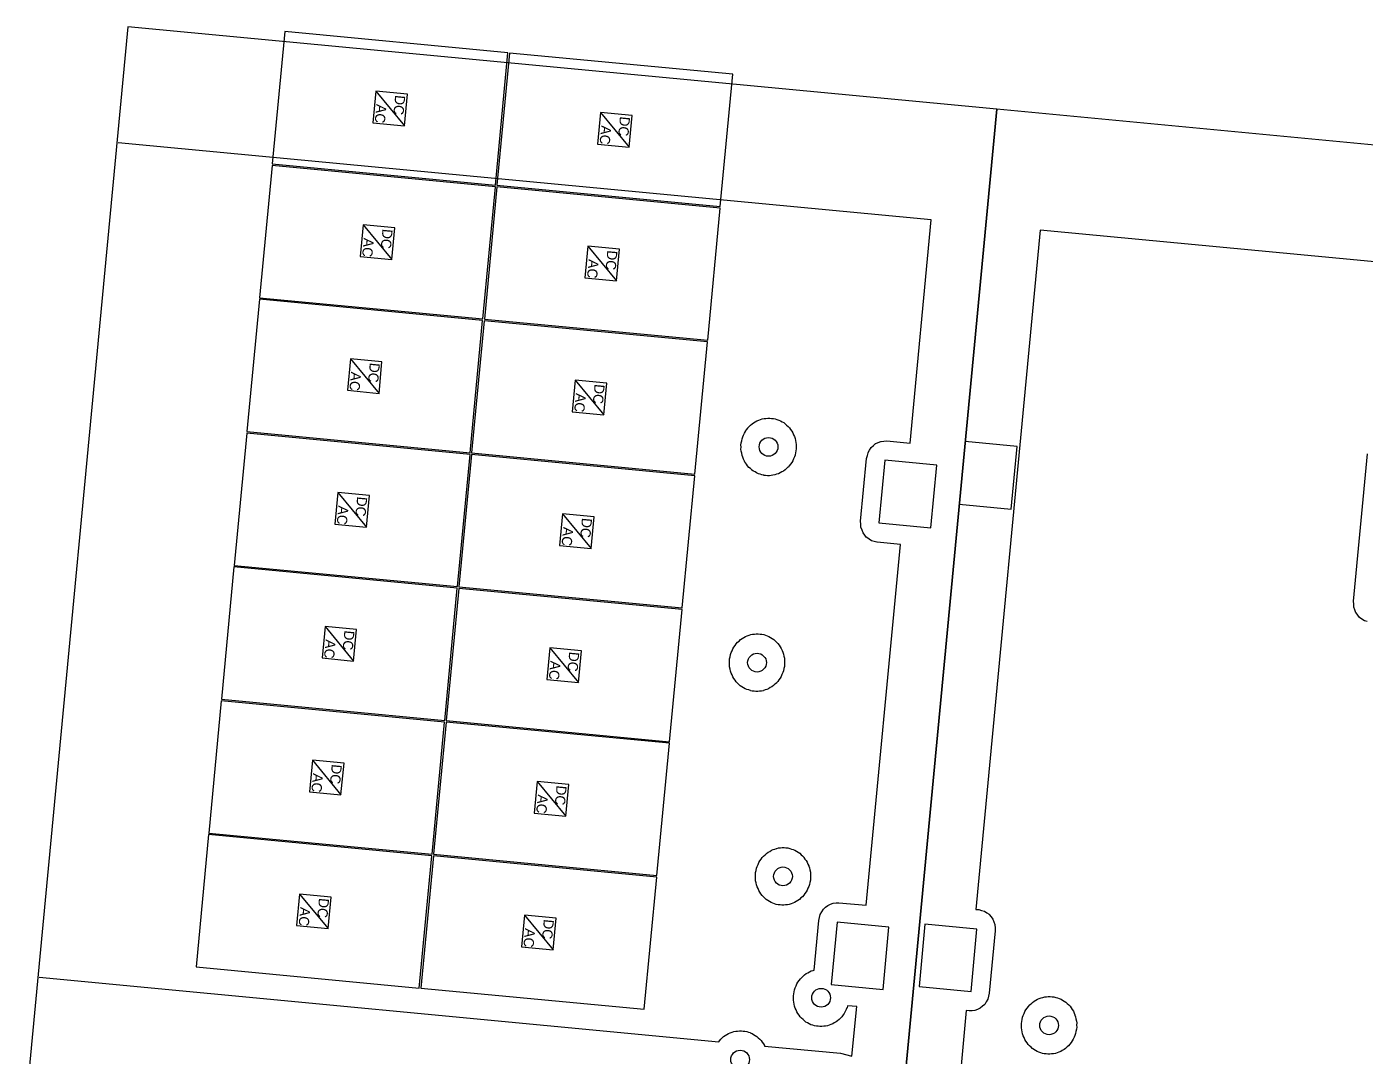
# Model space of a CAD drawing. Header units: feet. Extents: x -51 to 65, y -36 to 34.
# Drawn here: x -15.47 to 19.12, y 7.08 to 33.68 of the extents above; entities that cross this region are included whole.
import ezdxf

# ---------------------------------------------------------------- set-up
doc = ezdxf.new("R2010")
doc.units = ezdxf.units.FT
for name, color, linetype in [('Buildings', 7, 'CONTINUOUS'), ('Modules', 7, 'CONTINUOUS'), ('Obstructions', 7, 'CONTINUOUS'), ('Setbacks', 7, 'CONTINUOUS')]:
    doc.layers.add(name, color=color, linetype=linetype)

msp = doc.modelspace()

# ---------------------------------------------------------------- linework, layer by layer
at = {"layer": 'Buildings', "color": 252}
for p, q in [((-12.861, 33.679), (-15.472, 6.157)), ((9.579, 31.55), (-12.861, 33.679)), ((9.579, 31.55), (6.51, -0.797)), ((6.51, -0.797), (9.579, 31.55)), ((32.019, 29.421), (9.579, 31.55))]:
    msp.add_line(p, q, dxfattribs=at)
at = {"layer": 'Modules', "color": 254}
for p, q in [((-8.811, 33.554), (-9.134, 30.14)), ((-3.044, 33.006), (-8.811, 33.554)), ((-3.367, 29.593), (-3.044, 33.006)), ((-3.004, 33.002), (-3.328, 29.589)), ((2.763, 32.455), (-3.004, 33.002)), ((2.439, 29.042), (2.763, 32.455)), ((-6.459, 32.02), (-6.536, 31.204)), ((-5.642, 31.943), (-6.459, 32.02)), ((-6.459, 32.02), (-5.719, 31.126)), ((-5.719, 31.126), (-5.642, 31.943)), ((-6.536, 31.204), (-5.719, 31.126)), ((-0.652, 31.469), (-0.73, 30.652)), ((0.164, 31.391), (-0.652, 31.469)), ((-0.652, 31.469), (0.087, 30.575)), ((0.087, 30.575), (0.164, 31.391)), ((-0.73, 30.652), (0.087, 30.575)), ((-9.137, 30.099), (-9.461, 26.685)), ((-3.37, 29.551), (-9.137, 30.099)), ((-9.134, 30.14), (-3.367, 29.593)), ((-3.694, 26.138), (-3.37, 29.551)), ((-3.331, 29.547), (-3.654, 26.134)), ((2.437, 29), (-3.331, 29.547)), ((-3.328, 29.589), (2.439, 29.042)), ((2.113, 25.587), (2.437, 29)), ((-6.785, 28.565), (-6.862, 27.749)), ((-5.968, 28.488), (-6.785, 28.565)), ((-6.785, 28.565), (-6.046, 27.671)), ((-6.046, 27.671), (-5.968, 28.488)), ((-6.862, 27.749), (-6.046, 27.671)), ((-0.978, 28.014), (-1.056, 27.197)), ((-0.162, 27.936), (-0.978, 28.014)), ((-0.978, 28.014), (-0.239, 27.12)), ((-0.239, 27.12), (-0.162, 27.936)), ((-1.056, 27.197), (-0.239, 27.12)), ((-9.466, 26.644), (-9.79, 23.23)), ((-3.699, 26.096), (-9.466, 26.644)), ((-9.461, 26.685), (-3.694, 26.138)), ((-4.023, 22.683), (-3.699, 26.096)), ((-3.66, 26.092), (-3.984, 22.679)), ((2.107, 25.545), (-3.66, 26.092)), ((-3.654, 26.134), (2.113, 25.587)), ((1.783, 22.132), (2.107, 25.545)), ((-7.114, 25.11), (-7.192, 24.294)), ((-6.298, 25.033), (-7.114, 25.11)), ((-7.114, 25.11), (-6.375, 24.216)), ((-6.375, 24.216), (-6.298, 25.033)), ((-7.192, 24.294), (-6.375, 24.216)), ((-1.308, 24.559), (-1.385, 23.742)), ((-0.491, 24.481), (-1.308, 24.559)), ((-1.308, 24.559), (-0.569, 23.665)), ((-0.569, 23.665), (-0.491, 24.481)), ((-1.385, 23.742), (-0.569, 23.665)), ((-9.792, 23.189), (-10.116, 19.775)), ((-4.025, 22.641), (-9.792, 23.189)), ((-9.79, 23.23), (-4.023, 22.683)), ((-4.349, 19.228), (-4.025, 22.641)), ((-3.986, 22.637), (-4.31, 19.224)), ((1.781, 22.09), (-3.986, 22.637)), ((-3.984, 22.679), (1.783, 22.132)), ((1.457, 18.677), (1.781, 22.09)), ((-7.44, 21.655), (-7.518, 20.839)), ((-6.624, 21.578), (-7.44, 21.655)), ((-7.44, 21.655), (-6.701, 20.761)), ((-6.701, 20.761), (-6.624, 21.578)), ((-1.634, 21.104), (-1.711, 20.287)), ((-0.817, 21.026), (-1.634, 21.104)), ((-1.634, 21.104), (-0.895, 20.21)), ((-7.518, 20.839), (-6.701, 20.761)), ((-0.895, 20.21), (-0.817, 21.026)), ((-1.711, 20.287), (-0.895, 20.21)), ((-10.122, 19.734), (-10.445, 16.32)), ((-4.355, 19.186), (-10.122, 19.734)), ((-10.116, 19.775), (-4.349, 19.228)), ((-4.678, 15.773), (-4.355, 19.186)), ((-4.315, 19.182), (-4.639, 15.769)), ((1.452, 18.635), (-4.315, 19.182)), ((-4.31, 19.224), (1.457, 18.677)), ((1.128, 15.222), (1.452, 18.635)), ((-7.77, 18.2), (-7.847, 17.384)), ((-6.953, 18.123), (-7.77, 18.2)), ((-7.77, 18.2), (-7.031, 17.306)), ((-7.031, 17.306), (-6.953, 18.123)), ((-1.963, 17.649), (-2.041, 16.832)), ((-1.147, 17.571), (-1.963, 17.649)), ((-1.963, 17.649), (-1.224, 16.755)), ((-7.847, 17.384), (-7.031, 17.306)), ((-1.224, 16.755), (-1.147, 17.571)), ((-2.041, 16.832), (-1.224, 16.755)), ((-10.448, 16.279), (-10.772, 12.865)), ((-4.681, 15.731), (-10.448, 16.279)), ((-10.445, 16.32), (-4.678, 15.773)), ((-5.005, 12.318), (-4.681, 15.731)), ((-4.642, 15.731), (-4.965, 12.318)), ((1.125, 15.184), (-4.642, 15.731)), ((-4.639, 15.769), (1.128, 15.222)), ((0.802, 11.77), (1.125, 15.184)), ((-8.096, 14.745), (-8.173, 13.929)), ((-7.279, 14.668), (-8.096, 14.745)), ((-8.096, 14.745), (-7.357, 13.851)), ((-7.357, 13.851), (-7.279, 14.668)), ((-2.289, 14.198), (-2.367, 13.381)), ((-1.473, 14.12), (-2.289, 14.198)), ((-2.289, 14.198), (-1.55, 13.304)), ((-8.173, 13.929), (-7.357, 13.851)), ((-1.55, 13.304), (-1.473, 14.12)), ((-2.367, 13.381), (-1.55, 13.304)), ((-10.777, 12.824), (-11.101, 9.41)), ((-5.01, 12.276), (-10.777, 12.824)), ((-10.772, 12.865), (-5.005, 12.318)), ((-5.334, 8.863), (-5.01, 12.276)), ((-4.971, 12.276), (-5.295, 8.863)), ((0.796, 11.729), (-4.971, 12.276)), ((-4.965, 12.318), (0.802, 11.77)), ((0.472, 8.315), (0.796, 11.729)), ((-8.425, 11.29), (-8.503, 10.474)), ((-7.609, 11.213), (-8.425, 11.29)), ((-8.425, 11.29), (-7.686, 10.396)), ((-7.686, 10.396), (-7.609, 11.213)), ((-2.619, 10.743), (-2.696, 9.926)), ((-1.802, 10.665), (-2.619, 10.743)), ((-2.619, 10.743), (-1.88, 9.849)), ((-8.503, 10.474), (-7.686, 10.396)), ((-1.88, 9.849), (-1.802, 10.665)), ((-2.696, 9.926), (-1.88, 9.849)), ((-11.101, 9.41), (-5.334, 8.863)), ((-5.295, 8.863), (0.472, 8.315))]:
    msp.add_line(p, q, dxfattribs=at)
at = {"layer": 'Obstructions', "color": 252}
for p, q in [((8.766, 22.969), (8.612, 21.354)), ((10.107, 22.841), (8.766, 22.969)), ((9.955, 21.227), (10.107, 22.841)), ((6.689, 22.487), (6.535, 20.872)), ((8.029, 22.359), (6.689, 22.487)), ((7.878, 20.745), (8.029, 22.359)), ((8.612, 21.354), (9.955, 21.227)), ((6.535, 20.872), (7.878, 20.745)), ((5.454, 10.566), (5.299, 8.952)), ((6.794, 10.438), (5.454, 10.566)), ((6.643, 8.824), (6.794, 10.438)), ((7.726, 10.515), (7.572, 8.9)), ((9.069, 10.387), (7.726, 10.515)), ((8.915, 8.773), (9.069, 10.387)), ((5.299, 8.952), (6.643, 8.824)), ((7.572, 8.9), (8.915, 8.773))]:
    msp.add_line(p, q, dxfattribs=at)
for centre in [(3.685, 22.834), (3.388, 17.264), (4.058, 11.746), (5.043, 8.612), (10.931, 7.9), (2.951, 7.016)]:
    msp.add_circle(centre, 0.242, dxfattribs=at)
at = {"layer": 'Setbacks', "color": 2}
for p, q in [((7.889, 28.694), (-13.112, 30.686)), ((7.342, 22.93), (7.889, 28.694)), ((10.702, 28.427), (9.039, 10.895)), ((31.703, 26.435), (10.702, 28.427)), ((3.386, 23.507), (3.432, 23.528)), ((3.432, 23.528), (3.433, 23.528)), ((3.433, 23.528), (3.478, 23.54)), ((3.478, 23.54), (3.522, 23.557)), ((3.522, 23.557), (3.523, 23.557)), ((3.523, 23.557), (3.572, 23.568)), ((3.572, 23.568), (3.573, 23.568)), ((3.573, 23.568), (3.619, 23.57)), ((3.619, 23.57), (3.665, 23.577)), ((3.665, 23.577), (3.666, 23.578)), ((3.666, 23.578), (3.716, 23.578)), ((3.716, 23.578), (3.717, 23.577)), ((3.717, 23.577), (3.762, 23.57)), ((3.762, 23.57), (3.808, 23.568)), ((3.808, 23.568), (3.809, 23.568)), ((3.809, 23.568), (3.858, 23.557)), ((3.858, 23.557), (3.859, 23.557)), ((3.859, 23.557), (3.902, 23.54)), ((3.902, 23.54), (3.947, 23.528)), ((3.947, 23.528), (3.948, 23.528)), ((3.948, 23.528), (3.994, 23.508)), ((3.041, 23.14), (3.061, 23.191)), ((3.061, 23.192), (3.087, 23.235)), ((3.061, 23.191), (3.061, 23.192)), ((3.087, 23.236), (3.12, 23.277)), ((3.087, 23.235), (3.087, 23.236)), ((3.12, 23.277), (3.149, 23.321)), ((3.149, 23.322), (3.183, 23.359)), ((3.149, 23.321), (3.149, 23.322)), ((3.183, 23.359), (3.184, 23.359)), ((3.184, 23.359), (3.223, 23.391)), ((3.223, 23.391), (3.259, 23.427)), ((3.259, 23.428), (3.3, 23.458)), ((3.259, 23.427), (3.259, 23.428)), ((3.3, 23.458), (3.301, 23.458)), ((3.301, 23.458), (3.344, 23.48)), ((3.344, 23.48), (3.385, 23.507)), ((3.385, 23.507), (3.386, 23.507)), ((3.994, 23.508), (3.994, 23.507)), ((3.994, 23.507), (4.034, 23.481)), ((4.034, 23.481), (4.076, 23.46)), ((4.076, 23.46), (4.077, 23.46)), ((4.077, 23.46), (4.118, 23.43)), ((4.118, 23.43), (4.118, 23.43)), ((4.118, 23.43), (4.153, 23.395)), ((4.153, 23.395), (4.191, 23.364)), ((4.191, 23.364), (4.191, 23.364)), ((4.191, 23.364), (4.225, 23.326)), ((4.225, 23.326), (4.226, 23.326)), ((4.226, 23.326), (4.253, 23.283)), ((4.253, 23.283), (4.285, 23.243)), ((4.285, 23.243), (4.286, 23.243)), ((4.286, 23.243), (4.311, 23.199)), ((4.311, 23.199), (4.311, 23.198)), ((4.311, 23.198), (4.33, 23.149)), ((2.973, 22.884), (2.978, 22.934)), ((2.973, 22.883), (2.973, 22.884)), ((2.975, 22.828), (2.973, 22.883)), ((2.978, 22.935), (2.992, 22.988)), ((2.978, 22.934), (2.978, 22.935)), ((2.992, 22.988), (3.001, 23.043)), ((3.001, 23.043), (3.017, 23.091)), ((3.001, 23.043), (3.001, 23.043)), ((3.017, 23.092), (3.041, 23.14)), ((3.017, 23.091), (3.017, 23.092)), ((4.33, 23.149), (4.354, 23.102)), ((4.354, 23.102), (4.354, 23.101)), ((4.354, 23.101), (4.37, 23.053)), ((4.37, 23.053), (4.37, 23.053)), ((4.37, 23.053), (4.379, 22.999)), ((4.379, 22.999), (4.393, 22.946)), ((4.393, 22.946), (4.393, 22.946)), ((4.393, 22.946), (4.398, 22.895)), ((4.398, 22.895), (4.396, 22.839)), ((4.396, 22.839), (4.398, 22.784)), ((4.398, 22.895), (4.398, 22.895)), ((6.337, 22.818), (6.394, 22.868)), ((6.394, 22.868), (6.45, 22.918)), ((6.45, 22.918), (6.451, 22.918)), ((6.451, 22.918), (6.452, 22.919)), ((6.451, 22.918), (6.451, 22.918)), ((6.451, 22.918), (6.451, 22.918)), ((6.452, 22.919), (6.52, 22.948)), ((6.52, 22.948), (6.588, 22.977)), ((6.588, 22.977), (6.589, 22.977)), ((6.589, 22.977), (6.589, 22.977)), ((6.589, 22.977), (6.589, 22.977)), ((6.589, 22.977), (6.59, 22.977)), ((6.59, 22.977), (6.663, 22.982)), ((6.663, 22.982), (6.736, 22.988)), ((6.736, 22.988), (6.737, 22.988)), ((6.737, 22.988), (7.342, 22.93)), ((2.973, 22.773), (2.975, 22.828)), ((2.973, 22.772), (2.973, 22.773)), ((2.978, 22.722), (2.973, 22.772)), ((2.978, 22.721), (2.978, 22.722)), ((2.992, 22.669), (2.978, 22.721)), ((3.001, 22.615), (2.992, 22.669)), ((3.001, 22.614), (3.001, 22.615)), ((3.017, 22.566), (3.001, 22.614)), ((3.04, 22.518), (3.017, 22.566)), ((3.017, 22.566), (3.017, 22.566)), ((3.06, 22.469), (3.04, 22.518)), ((4.33, 22.527), (4.31, 22.476)), ((4.354, 22.575), (4.33, 22.527)), ((4.37, 22.624), (4.354, 22.576)), ((4.354, 22.576), (4.354, 22.575)), ((4.379, 22.679), (4.37, 22.625)), ((4.37, 22.625), (4.37, 22.624)), ((4.393, 22.733), (4.379, 22.679)), ((4.398, 22.784), (4.393, 22.733)), ((4.393, 22.733), (4.393, 22.733)), ((4.398, 22.784), (4.398, 22.784)), ((6.064, 20.918), (6.218, 22.532)), ((6.218, 22.532), (6.237, 22.608)), ((6.218, 22.532), (6.218, 22.532)), ((6.237, 22.608), (6.256, 22.684)), ((6.256, 22.685), (6.296, 22.751)), ((6.256, 22.684), (6.256, 22.685)), ((6.256, 22.684), (6.256, 22.684)), ((6.256, 22.684), (6.256, 22.684)), ((6.256, 22.684), (6.256, 22.684)), ((6.296, 22.751), (6.336, 22.817)), ((6.336, 22.817), (6.336, 22.818)), ((6.336, 22.818), (6.336, 22.818)), ((6.336, 22.818), (6.337, 22.818)), ((6.336, 22.817), (6.336, 22.817)), ((18.795, 18.85), (19.157, 22.652)), ((3.085, 22.425), (3.06, 22.469)), ((3.06, 22.469), (3.06, 22.469)), ((3.086, 22.424), (3.085, 22.425)), ((3.117, 22.385), (3.086, 22.424)), ((3.145, 22.342), (3.117, 22.385)), ((3.146, 22.341), (3.145, 22.342)), ((3.18, 22.304), (3.146, 22.341)), ((3.18, 22.303), (3.18, 22.304)), ((3.218, 22.273), (3.18, 22.303)), ((3.253, 22.238), (3.218, 22.273)), ((3.253, 22.237), (3.253, 22.238)), ((3.294, 22.208), (3.253, 22.237)), ((3.295, 22.207), (3.294, 22.208)), ((3.337, 22.186), (3.295, 22.207)), ((3.377, 22.16), (3.337, 22.186)), ((3.423, 22.139), (3.377, 22.16)), ((3.377, 22.16), (3.377, 22.16)), ((3.939, 22.14), (3.938, 22.14)), ((3.985, 22.16), (3.939, 22.14)), ((3.986, 22.161), (3.985, 22.16)), ((4.027, 22.187), (3.986, 22.161)), ((4.07, 22.209), (4.027, 22.187)), ((4.071, 22.21), (4.07, 22.209)), ((4.112, 22.239), (4.071, 22.21)), ((4.148, 22.276), (4.112, 22.24)), ((4.112, 22.24), (4.112, 22.239)), ((4.187, 22.308), (4.148, 22.276)), ((4.188, 22.308), (4.187, 22.308)), ((4.222, 22.346), (4.188, 22.308)), ((4.251, 22.39), (4.222, 22.346)), ((4.222, 22.346), (4.222, 22.346)), ((4.284, 22.431), (4.251, 22.39)), ((4.309, 22.476), (4.284, 22.432)), ((4.284, 22.432), (4.284, 22.431)), ((4.31, 22.476), (4.309, 22.476)), ((3.424, 22.139), (3.423, 22.139)), ((3.469, 22.127), (3.424, 22.139)), ((3.512, 22.11), (3.469, 22.127)), ((3.513, 22.11), (3.512, 22.11)), ((3.562, 22.1), (3.513, 22.11)), ((3.563, 22.099), (3.562, 22.1)), ((3.609, 22.097), (3.563, 22.099)), ((3.654, 22.09), (3.609, 22.097)), ((3.655, 22.09), (3.654, 22.09)), ((3.705, 22.09), (3.655, 22.09)), ((3.706, 22.09), (3.705, 22.09)), ((3.752, 22.098), (3.706, 22.09)), ((3.798, 22.1), (3.752, 22.098)), ((3.848, 22.11), (3.798, 22.1)), ((3.798, 22.1), (3.798, 22.1)), ((3.893, 22.128), (3.848, 22.11)), ((3.848, 22.11), (3.848, 22.11)), ((3.938, 22.14), (3.893, 22.128)), ((6.064, 20.917), (6.064, 20.918)), ((6.068, 20.839), (6.064, 20.917)), ((6.064, 20.917), (6.064, 20.917)), ((6.064, 20.917), (6.064, 20.917)), ((6.072, 20.761), (6.068, 20.839)), ((6.072, 20.76), (6.072, 20.761)), ((6.072, 20.761), (6.072, 20.761)), ((6.099, 20.687), (6.072, 20.76)), ((6.072, 20.76), (6.072, 20.76)), ((6.072, 20.76), (6.072, 20.76)), ((6.125, 20.615), (6.099, 20.687)), ((6.126, 20.614), (6.125, 20.615)), ((6.173, 20.554), (6.126, 20.614)), ((6.126, 20.614), (6.126, 20.614)), ((6.126, 20.614), (6.126, 20.614)), ((6.126, 20.614), (6.126, 20.614)), ((6.219, 20.494), (6.173, 20.554)), ((6.219, 20.493), (6.219, 20.494)), ((6.219, 20.494), (6.219, 20.494)), ((6.219, 20.494), (6.219, 20.494)), ((6.22, 20.493), (6.219, 20.493)), ((6.282, 20.452), (6.22, 20.493)), ((6.343, 20.41), (6.282, 20.452)), ((6.344, 20.41), (6.343, 20.41)), ((6.21, 10.999), (7.094, 20.314)), ((6.416, 20.39), (6.344, 20.41)), ((6.344, 20.41), (6.344, 20.41)), ((6.344, 20.41), (6.344, 20.41)), ((6.344, 20.41), (6.344, 20.41)), ((6.486, 20.372), (6.416, 20.39)), ((6.487, 20.371), (6.486, 20.372)), ((7.094, 20.314), (6.487, 20.371)), ((6.487, 20.371), (6.487, 20.371)), ((6.487, 20.371), (6.487, 20.371)), ((18.799, 18.772), (18.795, 18.85)), ((18.795, 18.85), (18.795, 18.85)), ((18.804, 18.694), (18.799, 18.772)), ((18.804, 18.693), (18.804, 18.694)), ((18.829, 18.623), (18.804, 18.693)), ((18.804, 18.693), (18.804, 18.693)), ((18.804, 18.693), (18.804, 18.693)), ((18.857, 18.548), (18.829, 18.623)), ((18.857, 18.547), (18.857, 18.548)), ((18.858, 18.547), (18.857, 18.547)), ((18.857, 18.547), (18.857, 18.547)), ((18.902, 18.489), (18.858, 18.547)), ((18.951, 18.427), (18.902, 18.489)), ((18.951, 18.426), (18.951, 18.427)), ((19.011, 18.386), (18.951, 18.426)), ((18.951, 18.426), (18.951, 18.426)), ((18.951, 18.426), (18.951, 18.426)), ((19.075, 18.343), (19.011, 18.386)), ((19.076, 18.343), (19.075, 18.343)), ((19.076, 18.342), (19.076, 18.343)), ((19.076, 18.343), (19.076, 18.343)), ((19.147, 18.324), (19.076, 18.342)), ((3.226, 17.988), (3.275, 17.998)), ((3.275, 17.998), (3.276, 17.998)), ((3.276, 17.998), (3.322, 18)), ((3.322, 18), (3.368, 18.008)), ((3.368, 18.008), (3.368, 18.008)), ((3.368, 18.008), (3.419, 18.008)), ((3.419, 18.008), (3.42, 18.008)), ((3.42, 18.008), (3.465, 18)), ((3.465, 18), (3.511, 17.998)), ((3.511, 17.998), (3.512, 17.998)), ((3.512, 17.998), (3.561, 17.988)), ((2.764, 17.622), (2.79, 17.666)), ((2.79, 17.666), (2.823, 17.707)), ((2.79, 17.666), (2.79, 17.666)), ((2.823, 17.707), (2.852, 17.751)), ((2.852, 17.752), (2.886, 17.79)), ((2.852, 17.751), (2.852, 17.752)), ((2.886, 17.79), (2.926, 17.822)), ((2.886, 17.79), (2.886, 17.79)), ((2.926, 17.822), (2.962, 17.858)), ((2.962, 17.858), (3.003, 17.888)), ((2.962, 17.858), (2.962, 17.858)), ((3.003, 17.888), (3.004, 17.888)), ((3.004, 17.888), (3.047, 17.91)), ((3.047, 17.91), (3.088, 17.937)), ((3.088, 17.937), (3.089, 17.937)), ((3.089, 17.937), (3.135, 17.958)), ((3.135, 17.958), (3.181, 17.97)), ((3.135, 17.958), (3.135, 17.958)), ((3.181, 17.97), (3.225, 17.987)), ((3.225, 17.987), (3.226, 17.988)), ((3.561, 17.988), (3.562, 17.987)), ((3.562, 17.987), (3.605, 17.97)), ((3.605, 17.97), (3.65, 17.959)), ((3.65, 17.959), (3.65, 17.959)), ((3.65, 17.959), (3.697, 17.938)), ((3.697, 17.938), (3.697, 17.938)), ((3.697, 17.938), (3.737, 17.912)), ((3.737, 17.912), (3.779, 17.89)), ((3.779, 17.89), (3.78, 17.89)), ((3.78, 17.89), (3.821, 17.86)), ((3.821, 17.86), (3.821, 17.86)), ((3.821, 17.86), (3.856, 17.825)), ((3.856, 17.825), (3.894, 17.794)), ((3.894, 17.794), (3.894, 17.794)), ((3.894, 17.794), (3.928, 17.756)), ((3.928, 17.756), (3.928, 17.756)), ((3.928, 17.756), (3.956, 17.713)), ((3.956, 17.713), (3.988, 17.673)), ((3.988, 17.673), (3.989, 17.673)), ((3.989, 17.673), (4.014, 17.629)), ((2.676, 17.314), (2.681, 17.364)), ((2.678, 17.258), (2.676, 17.314)), ((2.676, 17.314), (2.676, 17.314)), ((2.681, 17.365), (2.695, 17.418)), ((2.681, 17.364), (2.681, 17.365)), ((2.695, 17.418), (2.704, 17.473)), ((2.704, 17.474), (2.72, 17.522)), ((2.704, 17.473), (2.704, 17.474)), ((2.72, 17.522), (2.744, 17.571)), ((2.72, 17.522), (2.72, 17.522)), ((2.744, 17.571), (2.764, 17.621)), ((2.764, 17.621), (2.764, 17.622)), ((4.014, 17.629), (4.014, 17.629)), ((4.014, 17.629), (4.033, 17.579)), ((4.033, 17.579), (4.057, 17.532)), ((4.057, 17.532), (4.057, 17.532)), ((4.057, 17.532), (4.073, 17.483)), ((4.073, 17.483), (4.073, 17.483)), ((4.073, 17.483), (4.082, 17.429)), ((4.082, 17.429), (4.096, 17.376)), ((4.096, 17.376), (4.096, 17.376)), ((4.096, 17.376), (4.101, 17.326)), ((4.101, 17.325), (4.099, 17.27)), ((4.101, 17.326), (4.101, 17.325)), ((2.676, 17.203), (2.678, 17.258)), ((2.676, 17.202), (2.676, 17.203)), ((2.681, 17.152), (2.676, 17.202)), ((2.695, 17.099), (2.681, 17.152)), ((2.681, 17.152), (2.681, 17.152)), ((2.704, 17.045), (2.695, 17.099)), ((2.719, 16.996), (2.704, 17.045)), ((2.704, 17.045), (2.704, 17.045)), ((2.72, 16.996), (2.719, 16.996)), ((2.743, 16.949), (2.72, 16.996)), ((4.032, 16.957), (4.012, 16.907)), ((4.057, 17.006), (4.032, 16.957)), ((4.072, 17.054), (4.057, 17.006)), ((4.057, 17.006), (4.057, 17.006)), ((4.073, 17.055), (4.072, 17.054)), ((4.082, 17.11), (4.073, 17.055)), ((4.096, 17.163), (4.082, 17.11)), ((4.101, 17.214), (4.096, 17.164)), ((4.096, 17.164), (4.096, 17.163)), ((4.099, 17.27), (4.101, 17.214)), ((4.101, 17.214), (4.101, 17.214)), ((2.763, 16.899), (2.743, 16.949)), ((2.788, 16.855), (2.763, 16.899)), ((2.763, 16.899), (2.763, 16.899)), ((2.82, 16.815), (2.788, 16.855)), ((2.788, 16.855), (2.788, 16.855)), ((2.848, 16.772), (2.82, 16.815)), ((2.882, 16.734), (2.848, 16.772)), ((2.848, 16.772), (2.848, 16.772)), ((2.883, 16.734), (2.882, 16.734)), ((2.921, 16.703), (2.883, 16.734)), ((2.956, 16.668), (2.921, 16.703)), ((2.997, 16.638), (2.956, 16.668)), ((2.956, 16.668), (2.956, 16.668)), ((3.04, 16.616), (2.997, 16.638)), ((2.997, 16.638), (2.997, 16.638)), ((3.079, 16.59), (3.04, 16.616)), ((3.73, 16.618), (3.688, 16.591)), ((3.773, 16.64), (3.73, 16.618)), ((3.814, 16.67), (3.773, 16.64)), ((3.773, 16.64), (3.773, 16.64)), ((3.815, 16.67), (3.814, 16.67)), ((3.851, 16.706), (3.815, 16.67)), ((3.89, 16.738), (3.851, 16.706)), ((3.891, 16.739), (3.89, 16.738)), ((3.924, 16.776), (3.891, 16.739)), ((3.925, 16.777), (3.924, 16.776)), ((3.954, 16.821), (3.925, 16.777)), ((3.987, 16.862), (3.954, 16.821)), ((4.012, 16.906), (3.987, 16.862)), ((3.987, 16.862), (3.987, 16.862)), ((4.012, 16.907), (4.012, 16.906)), ((3.08, 16.59), (3.079, 16.59)), ((3.126, 16.569), (3.08, 16.59)), ((3.127, 16.569), (3.126, 16.569)), ((3.172, 16.558), (3.127, 16.569)), ((3.215, 16.541), (3.172, 16.558)), ((3.215, 16.54), (3.215, 16.541)), ((3.265, 16.53), (3.215, 16.54)), ((3.312, 16.528), (3.265, 16.53)), ((3.265, 16.53), (3.265, 16.53)), ((3.357, 16.52), (3.312, 16.528)), ((3.408, 16.52), (3.357, 16.52)), ((3.357, 16.52), (3.357, 16.52)), ((3.409, 16.52), (3.408, 16.52)), ((3.454, 16.528), (3.409, 16.52)), ((3.501, 16.53), (3.454, 16.528)), ((3.551, 16.54), (3.501, 16.53)), ((3.501, 16.53), (3.501, 16.53)), ((3.596, 16.558), (3.551, 16.541)), ((3.551, 16.541), (3.551, 16.54)), ((3.641, 16.57), (3.596, 16.558)), ((3.642, 16.57), (3.641, 16.57)), ((3.688, 16.591), (3.642, 16.57)), ((3.688, 16.591), (3.688, 16.591)), ((3.851, 12.452), (3.895, 12.469)), ((3.895, 12.469), (3.896, 12.469)), ((3.896, 12.469), (3.945, 12.48)), ((3.945, 12.48), (3.946, 12.48)), ((3.946, 12.48), (3.992, 12.482)), ((3.992, 12.482), (4.038, 12.489)), ((4.038, 12.489), (4.039, 12.489)), ((4.039, 12.489), (4.089, 12.489)), ((4.089, 12.489), (4.09, 12.489)), ((4.09, 12.489), (4.135, 12.482)), ((4.135, 12.482), (4.181, 12.48)), ((4.181, 12.48), (4.182, 12.48)), ((4.182, 12.48), (4.231, 12.469)), ((4.231, 12.469), (4.232, 12.469)), ((4.232, 12.469), (4.275, 12.452)), ((3.434, 12.103), (3.46, 12.147)), ((3.46, 12.148), (3.493, 12.189)), ((3.46, 12.147), (3.46, 12.148)), ((3.493, 12.189), (3.522, 12.233)), ((3.522, 12.233), (3.556, 12.271)), ((3.522, 12.233), (3.522, 12.233)), ((3.556, 12.271), (3.596, 12.303)), ((3.556, 12.271), (3.556, 12.271)), ((3.596, 12.303), (3.632, 12.339)), ((3.632, 12.34), (3.673, 12.369)), ((3.632, 12.339), (3.632, 12.34)), ((3.673, 12.369), (3.674, 12.37)), ((3.674, 12.37), (3.717, 12.392)), ((3.717, 12.392), (3.758, 12.419)), ((3.758, 12.419), (3.759, 12.419)), ((3.759, 12.419), (3.805, 12.439)), ((3.805, 12.44), (3.851, 12.452)), ((3.805, 12.439), (3.805, 12.44)), ((4.275, 12.452), (4.32, 12.44)), ((4.32, 12.44), (4.32, 12.44)), ((4.32, 12.44), (4.367, 12.42)), ((4.367, 12.42), (4.367, 12.419)), ((4.367, 12.419), (4.407, 12.393)), ((4.407, 12.393), (4.449, 12.372)), ((4.449, 12.372), (4.45, 12.372)), ((4.45, 12.372), (4.491, 12.342)), ((4.491, 12.342), (4.491, 12.341)), ((4.491, 12.341), (4.526, 12.306)), ((4.526, 12.306), (4.564, 12.276)), ((4.564, 12.276), (4.564, 12.275)), ((4.564, 12.275), (4.598, 12.238)), ((4.598, 12.238), (4.598, 12.237)), ((4.598, 12.237), (4.626, 12.194)), ((4.626, 12.194), (4.658, 12.155)), ((4.658, 12.155), (4.659, 12.155)), ((4.659, 12.155), (4.684, 12.111)), ((4.684, 12.111), (4.684, 12.11)), ((4.684, 12.11), (4.703, 12.061)), ((3.346, 11.796), (3.351, 11.846)), ((3.346, 11.795), (3.346, 11.796)), ((3.348, 11.74), (3.346, 11.795)), ((3.351, 11.846), (3.365, 11.9)), ((3.351, 11.846), (3.351, 11.846)), ((3.365, 11.9), (3.374, 11.955)), ((3.374, 11.955), (3.39, 12.003)), ((3.374, 11.955), (3.374, 11.955)), ((3.39, 12.004), (3.414, 12.052)), ((3.39, 12.003), (3.39, 12.004)), ((3.414, 12.052), (3.434, 12.103)), ((3.434, 12.103), (3.434, 12.103)), ((4.703, 12.061), (4.727, 12.014)), ((4.727, 12.014), (4.727, 12.013)), ((4.727, 12.013), (4.743, 11.965)), ((4.743, 11.965), (4.743, 11.964)), ((4.743, 11.964), (4.752, 11.911)), ((4.752, 11.911), (4.766, 11.858)), ((4.766, 11.858), (4.766, 11.857)), ((4.766, 11.857), (4.771, 11.807)), ((4.771, 11.807), (4.769, 11.751)), ((4.771, 11.807), (4.771, 11.807)), ((3.346, 11.684), (3.348, 11.74)), ((3.351, 11.634), (3.346, 11.684)), ((3.346, 11.684), (3.346, 11.684)), ((3.351, 11.633), (3.351, 11.634)), ((3.365, 11.58), (3.351, 11.633)), ((3.374, 11.527), (3.365, 11.58)), ((3.374, 11.526), (3.374, 11.527)), ((3.389, 11.478), (3.374, 11.526)), ((3.39, 11.477), (3.389, 11.478)), ((3.413, 11.43), (3.39, 11.477)), ((3.433, 11.381), (3.413, 11.43)), ((4.702, 11.439), (4.683, 11.388)), ((4.727, 11.487), (4.702, 11.439)), ((4.743, 11.536), (4.727, 11.488)), ((4.727, 11.488), (4.727, 11.487)), ((4.752, 11.591), (4.743, 11.536)), ((4.743, 11.536), (4.743, 11.536)), ((4.766, 11.645), (4.752, 11.591)), ((4.771, 11.695), (4.766, 11.645)), ((4.766, 11.645), (4.766, 11.645)), ((4.769, 11.751), (4.771, 11.696)), ((4.771, 11.696), (4.771, 11.695)), ((3.433, 11.38), (3.433, 11.381)), ((3.458, 11.337), (3.433, 11.38)), ((3.458, 11.336), (3.458, 11.337)), ((3.49, 11.297), (3.458, 11.336)), ((3.518, 11.254), (3.49, 11.297)), ((3.519, 11.253), (3.518, 11.254)), ((3.552, 11.216), (3.519, 11.253)), ((3.553, 11.215), (3.552, 11.216)), ((3.591, 11.185), (3.553, 11.215)), ((3.626, 11.15), (3.591, 11.185)), ((3.626, 11.149), (3.626, 11.15)), ((3.667, 11.12), (3.626, 11.149)), ((3.667, 11.119), (3.667, 11.12)), ((3.71, 11.098), (3.667, 11.119)), ((3.75, 11.072), (3.71, 11.098)), ((3.796, 11.051), (3.75, 11.072)), ((3.75, 11.072), (3.75, 11.072)), ((4.358, 11.072), (4.312, 11.052)), ((4.359, 11.072), (4.358, 11.072)), ((4.4, 11.099), (4.359, 11.072)), ((4.443, 11.121), (4.4, 11.099)), ((4.444, 11.122), (4.443, 11.121)), ((4.485, 11.151), (4.444, 11.122)), ((4.521, 11.188), (4.485, 11.152)), ((4.485, 11.152), (4.485, 11.151)), ((4.56, 11.22), (4.521, 11.188)), ((4.561, 11.22), (4.56, 11.22)), ((4.595, 11.258), (4.561, 11.22)), ((4.624, 11.302), (4.595, 11.258)), ((4.595, 11.258), (4.595, 11.258)), ((4.657, 11.343), (4.624, 11.302)), ((4.682, 11.388), (4.657, 11.344)), ((4.657, 11.344), (4.657, 11.343)), ((4.683, 11.388), (4.682, 11.388)), ((3.797, 11.051), (3.796, 11.051)), ((3.842, 11.039), (3.797, 11.051)), ((3.885, 11.022), (3.842, 11.039)), ((3.886, 11.022), (3.885, 11.022)), ((3.935, 11.011), (3.886, 11.022)), ((3.936, 11.011), (3.935, 11.011)), ((3.982, 11.009), (3.936, 11.011)), ((4.027, 11.002), (3.982, 11.009)), ((4.028, 11.002), (4.027, 11.002)), ((4.078, 11.002), (4.028, 11.002)), ((4.079, 11.002), (4.078, 11.002)), ((4.125, 11.009), (4.079, 11.002)), ((4.171, 11.011), (4.125, 11.009)), ((4.221, 11.022), (4.171, 11.011)), ((4.171, 11.011), (4.171, 11.011)), ((4.266, 11.039), (4.221, 11.022)), ((4.221, 11.022), (4.221, 11.022)), ((4.311, 11.051), (4.266, 11.039)), ((4.312, 11.052), (4.311, 11.051)), ((5.002, 10.687), (5.021, 10.763)), ((5.021, 10.764), (5.061, 10.83)), ((5.021, 10.763), (5.021, 10.764)), ((5.021, 10.764), (5.021, 10.764)), ((5.021, 10.763), (5.021, 10.763)), ((5.021, 10.763), (5.021, 10.763)), ((5.061, 10.83), (5.101, 10.896)), ((5.101, 10.897), (5.158, 10.947)), ((5.101, 10.896), (5.101, 10.897)), ((5.101, 10.897), (5.101, 10.897)), ((5.101, 10.897), (5.101, 10.897)), ((5.101, 10.897), (5.101, 10.897)), ((5.158, 10.947), (5.215, 10.997)), ((5.215, 10.997), (5.216, 10.998)), ((5.216, 10.998), (5.285, 11.027)), ((5.216, 10.998), (5.216, 10.998)), ((5.216, 10.998), (5.216, 10.998)), ((5.216, 10.998), (5.216, 10.998)), ((5.285, 11.027), (5.353, 11.056)), ((5.353, 11.056), (5.354, 11.056)), ((5.354, 11.056), (5.428, 11.062)), ((5.354, 11.056), (5.354, 11.056)), ((5.354, 11.056), (5.354, 11.056)), ((5.354, 11.056), (5.354, 11.056)), ((5.428, 11.062), (5.501, 11.067)), ((5.501, 11.067), (5.502, 11.067)), ((5.502, 11.067), (6.21, 10.999)), ((9.039, 10.895), (9.117, 10.888)), ((9.117, 10.888), (9.117, 10.888)), ((9.117, 10.888), (9.117, 10.888)), ((9.117, 10.888), (9.118, 10.888)), ((9.118, 10.888), (9.189, 10.869)), ((9.189, 10.869), (9.26, 10.85)), ((9.26, 10.85), (9.26, 10.85)), ((9.26, 10.85), (9.26, 10.849)), ((9.26, 10.849), (9.261, 10.849)), ((9.261, 10.849), (9.261, 10.849)), ((9.261, 10.849), (9.322, 10.808)), ((9.322, 10.808), (9.385, 10.766)), ((9.385, 10.766), (9.385, 10.766)), ((9.385, 10.766), (9.385, 10.766)), ((9.385, 10.766), (9.385, 10.766)), ((9.385, 10.766), (9.385, 10.765)), ((9.385, 10.765), (9.432, 10.705)), ((4.86, 9.327), (4.983, 10.611)), ((4.983, 10.611), (5.002, 10.687)), ((4.983, 10.611), (4.983, 10.611)), ((4.983, 10.611), (4.983, 10.611)), ((4.983, 10.611), (4.983, 10.611)), ((4.983, 10.611), (4.983, 10.611)), ((9.432, 10.705), (9.478, 10.645)), ((9.478, 10.645), (9.479, 10.645)), ((9.479, 10.645), (9.479, 10.645)), ((9.479, 10.645), (9.479, 10.645)), ((9.479, 10.645), (9.479, 10.644)), ((9.479, 10.644), (9.505, 10.572)), ((9.505, 10.572), (9.532, 10.5)), ((9.532, 10.5), (9.532, 10.499)), ((9.532, 10.499), (9.532, 10.499)), ((9.532, 10.499), (9.532, 10.499)), ((9.532, 10.499), (9.532, 10.498)), ((9.532, 10.498), (9.536, 10.42)), ((9.536, 10.42), (9.54, 10.343)), ((9.54, 10.342), (9.386, 8.728)), ((9.54, 10.343), (9.54, 10.342)), ((9.54, 10.342), (9.54, 10.342)), ((9.54, 10.342), (9.54, 10.342)), ((-15.156, 9.144), (2.398, 7.478)), ((4.419, 8.97), (4.444, 9.014)), ((4.444, 9.014), (4.445, 9.014)), ((4.445, 9.014), (4.478, 9.055)), ((4.478, 9.055), (4.507, 9.099)), ((4.507, 9.1), (4.541, 9.137)), ((4.507, 9.099), (4.507, 9.1)), ((4.541, 9.138), (4.581, 9.17)), ((4.541, 9.137), (4.541, 9.138)), ((4.581, 9.17), (4.617, 9.206)), ((4.617, 9.206), (4.658, 9.236)), ((4.617, 9.206), (4.617, 9.206)), ((4.658, 9.236), (4.702, 9.258)), ((4.658, 9.236), (4.658, 9.236)), ((4.702, 9.258), (4.743, 9.285)), ((4.743, 9.285), (4.79, 9.306)), ((4.743, 9.285), (4.743, 9.285)), ((4.79, 9.306), (4.836, 9.318)), ((4.79, 9.306), (4.79, 9.306)), ((4.836, 9.318), (4.86, 9.327)), ((4.33, 8.662), (4.336, 8.712)), ((4.333, 8.606), (4.33, 8.662)), ((4.33, 8.662), (4.33, 8.662)), ((4.336, 8.713), (4.35, 8.766)), ((4.336, 8.712), (4.336, 8.713)), ((4.35, 8.766), (4.359, 8.821)), ((4.359, 8.821), (4.375, 8.87)), ((4.359, 8.821), (4.359, 8.821)), ((4.375, 8.87), (4.399, 8.919)), ((4.375, 8.87), (4.375, 8.87)), ((4.399, 8.919), (4.419, 8.969)), ((4.419, 8.969), (4.419, 8.97)), ((9.367, 8.651), (9.348, 8.576)), ((9.386, 8.727), (9.367, 8.651)), ((9.386, 8.728), (9.386, 8.727)), ((4.33, 8.551), (4.333, 8.606)), ((4.33, 8.55), (4.33, 8.551)), ((4.336, 8.5), (4.33, 8.55)), ((4.35, 8.447), (4.336, 8.5)), ((4.336, 8.5), (4.336, 8.5)), ((4.358, 8.393), (4.35, 8.447)), ((4.359, 8.392), (4.358, 8.393)), ((4.374, 8.344), (4.359, 8.392)), ((4.398, 8.297), (4.374, 8.344)), ((4.374, 8.344), (4.374, 8.344)), ((5.687, 8.305), (5.667, 8.254)), ((5.711, 8.354), (5.687, 8.305)), ((5.712, 8.354), (5.711, 8.354)), ((5.727, 8.402), (5.712, 8.354)), ((5.728, 8.405), (5.727, 8.403)), ((5.727, 8.403), (5.727, 8.402)), ((5.962, 8.383), (5.728, 8.405)), ((5.84, 7.1), (5.962, 8.383)), ((9.084, 8.312), (9.016, 8.282)), ((9.153, 8.341), (9.084, 8.312)), ((9.154, 8.341), (9.153, 8.341)), ((9.153, 8.341), (9.153, 8.341)), ((9.153, 8.341), (9.153, 8.341)), ((9.153, 8.341), (9.153, 8.341)), ((9.211, 8.391), (9.154, 8.341)), ((9.268, 8.441), (9.211, 8.391)), ((9.308, 8.508), (9.268, 8.442)), ((9.268, 8.442), (9.268, 8.442)), ((9.268, 8.442), (9.268, 8.442)), ((9.268, 8.442), (9.268, 8.442)), ((9.268, 8.442), (9.268, 8.441)), ((9.348, 8.575), (9.308, 8.508)), ((9.348, 8.576), (9.348, 8.575)), ((9.348, 8.575), (9.348, 8.575)), ((9.348, 8.575), (9.348, 8.575)), ((9.348, 8.575), (9.348, 8.575)), ((10.333, 8.302), (10.366, 8.343)), ((10.366, 8.343), (10.395, 8.387)), ((10.395, 8.388), (10.429, 8.425)), ((10.395, 8.387), (10.395, 8.388)), ((10.429, 8.426), (10.469, 8.458)), ((10.429, 8.425), (10.429, 8.426)), ((10.469, 8.458), (10.505, 8.494)), ((10.505, 8.494), (10.546, 8.524)), ((10.505, 8.494), (10.505, 8.494)), ((10.546, 8.524), (10.59, 8.546)), ((10.546, 8.524), (10.546, 8.524)), ((10.59, 8.546), (10.631, 8.573)), ((10.631, 8.573), (10.678, 8.594)), ((10.631, 8.573), (10.631, 8.573)), ((10.678, 8.594), (10.724, 8.606)), ((10.678, 8.594), (10.678, 8.594)), ((10.724, 8.606), (10.768, 8.623)), ((10.768, 8.623), (10.769, 8.623)), ((10.769, 8.623), (10.818, 8.634)), ((10.818, 8.634), (10.819, 8.634)), ((10.819, 8.634), (10.865, 8.636)), ((10.865, 8.636), (10.911, 8.644)), ((10.911, 8.644), (10.911, 8.644)), ((10.911, 8.644), (10.962, 8.644)), ((10.962, 8.644), (10.962, 8.644)), ((10.962, 8.644), (11.008, 8.636)), ((11.008, 8.636), (11.054, 8.634)), ((11.054, 8.634), (11.054, 8.634)), ((11.054, 8.634), (11.104, 8.623)), ((11.104, 8.623), (11.105, 8.623)), ((11.105, 8.623), (11.148, 8.606)), ((11.148, 8.606), (11.193, 8.595)), ((11.193, 8.595), (11.193, 8.594)), ((11.193, 8.594), (11.239, 8.574)), ((11.239, 8.574), (11.24, 8.573)), ((11.24, 8.573), (11.28, 8.547)), ((11.28, 8.547), (11.322, 8.526)), ((11.322, 8.526), (11.322, 8.526)), ((11.322, 8.526), (11.363, 8.496)), ((11.363, 8.496), (11.364, 8.496)), ((11.364, 8.496), (11.399, 8.461)), ((11.399, 8.461), (11.437, 8.43)), ((11.437, 8.43), (11.437, 8.43)), ((11.437, 8.43), (11.471, 8.392)), ((11.471, 8.392), (11.471, 8.392)), ((11.471, 8.392), (11.499, 8.349)), ((11.499, 8.349), (11.531, 8.309)), ((11.531, 8.309), (11.531, 8.309)), ((11.531, 8.309), (11.557, 8.265)), ((4.417, 8.247), (4.398, 8.297)), ((4.418, 8.247), (4.417, 8.247)), ((4.443, 8.203), (4.418, 8.247)), ((4.475, 8.163), (4.443, 8.203)), ((4.443, 8.203), (4.443, 8.203)), ((4.503, 8.12), (4.475, 8.163)), ((4.537, 8.082), (4.503, 8.12)), ((4.503, 8.12), (4.503, 8.12)), ((4.538, 8.082), (4.537, 8.082)), ((4.576, 8.051), (4.538, 8.082)), ((4.61, 8.016), (4.576, 8.051)), ((4.611, 8.016), (4.61, 8.016)), ((4.652, 7.986), (4.611, 8.016)), ((4.695, 7.964), (4.652, 7.986)), ((4.652, 7.986), (4.652, 7.986)), ((4.734, 7.938), (4.695, 7.964)), ((5.384, 7.966), (5.343, 7.939)), ((5.428, 7.988), (5.384, 7.966)), ((5.469, 8.018), (5.428, 7.988)), ((5.428, 7.988), (5.428, 7.988)), ((5.47, 8.018), (5.469, 8.018)), ((5.506, 8.054), (5.47, 8.018)), ((5.545, 8.086), (5.506, 8.054)), ((5.579, 8.124), (5.545, 8.086)), ((5.545, 8.086), (5.545, 8.086)), ((5.58, 8.124), (5.579, 8.124)), ((5.609, 8.169), (5.58, 8.124)), ((5.641, 8.21), (5.609, 8.169)), ((5.642, 8.21), (5.641, 8.21)), ((5.667, 8.254), (5.642, 8.21)), ((5.667, 8.254), (5.667, 8.254)), ((8.791, 8.279), (8.63, 6.582)), ((8.867, 8.272), (8.791, 8.279)), ((8.868, 8.272), (8.867, 8.272)), ((8.941, 8.277), (8.868, 8.272)), ((9.015, 8.282), (8.941, 8.277)), ((9.015, 8.282), (9.015, 8.282)), ((9.015, 8.282), (9.015, 8.282)), ((9.016, 8.282), (9.015, 8.282)), ((9.015, 8.282), (9.015, 8.282)), ((10.218, 7.95), (10.224, 8)), ((10.224, 8.001), (10.238, 8.054)), ((10.224, 8), (10.224, 8.001)), ((10.238, 8.054), (10.247, 8.109)), ((10.247, 8.109), (10.263, 8.157)), ((10.247, 8.109), (10.247, 8.109)), ((10.263, 8.158), (10.287, 8.206)), ((10.263, 8.157), (10.263, 8.158)), ((10.287, 8.206), (10.307, 8.257)), ((10.307, 8.258), (10.332, 8.301)), ((10.307, 8.257), (10.307, 8.258)), ((10.332, 8.301), (10.333, 8.302)), ((11.557, 8.265), (11.557, 8.264)), ((11.557, 8.264), (11.576, 8.215)), ((11.576, 8.215), (11.6, 8.168)), ((11.6, 8.168), (11.6, 8.167)), ((11.6, 8.167), (11.616, 8.119)), ((11.616, 8.119), (11.616, 8.119)), ((11.616, 8.119), (11.625, 8.065)), ((11.625, 8.065), (11.638, 8.012)), ((11.638, 8.012), (11.638, 8.012)), ((11.638, 8.012), (11.644, 7.961)), ((11.644, 7.961), (11.641, 7.905)), ((11.644, 7.961), (11.644, 7.961)), ((2.525, 7.61), (2.566, 7.64)), ((2.566, 7.64), (2.567, 7.64)), ((2.567, 7.64), (2.61, 7.662)), ((2.61, 7.662), (2.651, 7.689)), ((2.651, 7.689), (2.652, 7.689)), ((2.652, 7.689), (2.698, 7.71)), ((2.698, 7.71), (2.744, 7.722)), ((2.698, 7.71), (2.698, 7.71)), ((2.744, 7.722), (2.788, 7.739)), ((2.788, 7.739), (2.789, 7.739)), ((2.789, 7.739), (2.838, 7.75)), ((2.838, 7.75), (2.839, 7.75)), ((2.839, 7.75), (2.885, 7.752)), ((2.885, 7.752), (2.931, 7.76)), ((2.931, 7.76), (2.931, 7.76)), ((2.931, 7.76), (2.982, 7.76)), ((2.982, 7.76), (2.983, 7.76)), ((2.983, 7.76), (3.028, 7.752)), ((3.028, 7.752), (3.074, 7.75)), ((3.074, 7.75), (3.075, 7.75)), ((3.075, 7.75), (3.124, 7.74)), ((3.124, 7.74), (3.125, 7.739)), ((3.125, 7.739), (3.168, 7.722)), ((3.168, 7.722), (3.213, 7.711)), ((3.213, 7.711), (3.213, 7.71)), ((3.213, 7.71), (3.26, 7.69)), ((3.26, 7.69), (3.26, 7.69)), ((3.26, 7.69), (3.3, 7.663)), ((3.3, 7.663), (3.342, 7.642)), ((3.342, 7.642), (3.343, 7.642)), ((3.343, 7.642), (3.384, 7.612)), ((3.384, 7.612), (3.384, 7.612)), ((3.384, 7.612), (3.419, 7.577)), ((4.735, 7.938), (4.734, 7.938)), ((4.781, 7.917), (4.735, 7.938)), ((4.782, 7.917), (4.781, 7.917)), ((4.826, 7.906), (4.782, 7.917)), ((4.87, 7.888), (4.826, 7.906)), ((4.92, 7.878), (4.87, 7.888)), ((4.87, 7.888), (4.87, 7.888)), ((4.966, 7.876), (4.92, 7.878)), ((4.92, 7.878), (4.92, 7.878)), ((5.012, 7.868), (4.966, 7.876)), ((5.063, 7.868), (5.012, 7.868)), ((5.012, 7.868), (5.012, 7.868)), ((5.109, 7.876), (5.063, 7.868)), ((5.063, 7.868), (5.063, 7.868)), ((5.156, 7.878), (5.109, 7.876)), ((5.206, 7.888), (5.156, 7.878)), ((5.156, 7.878), (5.156, 7.878)), ((5.25, 7.906), (5.206, 7.889)), ((5.206, 7.889), (5.206, 7.888)), ((5.296, 7.918), (5.25, 7.906)), ((5.297, 7.918), (5.296, 7.918)), ((5.343, 7.939), (5.297, 7.918)), ((5.343, 7.939), (5.343, 7.939)), ((10.218, 7.949), (10.218, 7.95)), ((10.221, 7.894), (10.218, 7.949)), ((10.218, 7.839), (10.221, 7.894)), ((10.218, 7.838), (10.218, 7.839)), ((10.224, 7.788), (10.218, 7.838)), ((10.224, 7.787), (10.224, 7.788)), ((10.238, 7.735), (10.224, 7.787)), ((10.246, 7.681), (10.238, 7.735)), ((10.247, 7.68), (10.246, 7.681)), ((10.262, 7.632), (10.247, 7.68)), ((10.286, 7.585), (10.262, 7.632)), ((10.262, 7.632), (10.262, 7.632)), ((11.599, 7.642), (11.575, 7.593)), ((11.6, 7.642), (11.599, 7.642)), ((11.615, 7.69), (11.6, 7.642)), ((11.625, 7.745), (11.615, 7.691)), ((11.615, 7.691), (11.615, 7.69)), ((11.638, 7.799), (11.625, 7.745)), ((11.644, 7.85), (11.638, 7.799)), ((11.638, 7.799), (11.638, 7.799)), ((11.641, 7.905), (11.644, 7.85)), ((11.644, 7.85), (11.644, 7.85)), ((2.398, 7.478), (2.415, 7.503)), ((2.415, 7.504), (2.449, 7.541)), ((2.415, 7.503), (2.415, 7.504)), ((2.449, 7.542), (2.489, 7.574)), ((2.449, 7.541), (2.449, 7.542)), ((2.489, 7.574), (2.525, 7.61)), ((2.525, 7.61), (2.525, 7.61)), ((3.419, 7.577), (3.457, 7.546)), ((3.457, 7.546), (3.457, 7.546)), ((3.457, 7.546), (3.491, 7.508)), ((3.491, 7.508), (3.491, 7.508)), ((3.491, 7.508), (3.519, 7.465)), ((3.519, 7.465), (3.551, 7.425)), ((3.551, 7.425), (3.552, 7.425)), ((3.552, 7.425), (3.577, 7.381)), ((3.577, 7.381), (3.577, 7.381)), ((3.577, 7.381), (3.583, 7.366)), ((3.583, 7.366), (5.543, 7.18)), ((10.305, 7.535), (10.286, 7.585)), ((10.306, 7.535), (10.305, 7.535)), ((10.331, 7.491), (10.306, 7.535)), ((10.331, 7.49), (10.331, 7.491)), ((10.363, 7.451), (10.331, 7.49)), ((10.391, 7.408), (10.363, 7.451)), ((10.391, 7.407), (10.391, 7.408)), ((10.425, 7.37), (10.391, 7.407)), ((10.426, 7.369), (10.425, 7.37)), ((10.464, 7.339), (10.426, 7.369)), ((10.498, 7.304), (10.464, 7.339)), ((10.499, 7.303), (10.498, 7.304)), ((10.54, 7.274), (10.499, 7.303)), ((10.54, 7.273), (10.54, 7.274)), ((10.583, 7.252), (10.54, 7.273)), ((11.316, 7.276), (11.272, 7.254)), ((11.357, 7.306), (11.316, 7.276)), ((11.316, 7.276), (11.316, 7.276)), ((11.358, 7.306), (11.357, 7.306)), ((11.394, 7.342), (11.358, 7.306)), ((11.433, 7.374), (11.394, 7.342)), ((11.467, 7.412), (11.433, 7.374)), ((11.433, 7.374), (11.433, 7.374)), ((11.468, 7.412), (11.467, 7.412)), ((11.497, 7.457), (11.468, 7.412)), ((11.529, 7.498), (11.497, 7.457)), ((11.53, 7.498), (11.529, 7.498)), ((11.555, 7.542), (11.53, 7.498)), ((11.575, 7.593), (11.555, 7.542)), ((11.555, 7.542), (11.555, 7.542)), ((5.543, 7.18), (5.544, 7.18)), ((5.544, 7.18), (5.84, 7.1)), ((10.622, 7.226), (10.583, 7.252)), ((10.623, 7.226), (10.622, 7.226)), ((10.669, 7.205), (10.623, 7.226)), ((10.67, 7.205), (10.669, 7.205)), ((10.714, 7.193), (10.67, 7.205)), ((10.758, 7.176), (10.714, 7.193)), ((10.808, 7.166), (10.758, 7.176)), ((10.758, 7.176), (10.758, 7.176)), ((10.854, 7.164), (10.808, 7.166)), ((10.808, 7.166), (10.808, 7.166)), ((10.9, 7.156), (10.854, 7.164)), ((10.951, 7.156), (10.9, 7.156)), ((10.9, 7.156), (10.9, 7.156)), ((10.997, 7.164), (10.951, 7.156)), ((10.951, 7.156), (10.951, 7.156)), ((11.044, 7.166), (10.997, 7.164)), ((11.094, 7.176), (11.044, 7.166)), ((11.044, 7.166), (11.044, 7.166)), ((11.138, 7.194), (11.094, 7.176)), ((11.094, 7.176), (11.094, 7.176)), ((11.184, 7.206), (11.138, 7.194)), ((11.185, 7.206), (11.184, 7.206)), ((11.231, 7.226), (11.185, 7.206)), ((11.272, 7.254), (11.231, 7.227)), ((11.231, 7.227), (11.231, 7.226))]:
    msp.add_line(p, q, dxfattribs=at)

# ---------------------------------------------------------------- texts
at = {"layer": 'Modules'}
for s, p in [('DC', (-5.957, 31.923)), ('AC', (-6.441, 31.689)), ('AC', (-0.634, 31.138)), ('DC', (-0.151, 31.372)), ('DC', (-6.283, 28.468)), ('AC', (-6.767, 28.234)), ('AC', (-0.96, 27.683)), ('DC', (-0.477, 27.917)), ('DC', (-6.612, 25.013)), ('AC', (-7.096, 24.779)), ('AC', (-1.29, 24.228)), ('DC', (-0.806, 24.462)), ('DC', (-6.939, 21.558)), ('AC', (-7.422, 21.324)), ('AC', (-1.616, 20.773)), ('DC', (-1.132, 21.007)), ('DC', (-7.268, 18.103)), ('AC', (-7.752, 17.869)), ('AC', (-1.945, 17.318)), ('DC', (-1.462, 17.552)), ('DC', (-7.594, 14.648)), ('AC', (-8.078, 14.414)), ('AC', (-2.271, 13.866)), ('DC', (-1.788, 14.101)), ('DC', (-7.924, 11.193)), ('AC', (-8.407, 10.959)), ('AC', (-2.601, 10.411)), ('DC', (-2.117, 10.646))]:
    msp.add_text(s, height=0.2625, rotation=-95.4194, dxfattribs=at).set_placement(p)

doc.saveas('drawing.dxf')
